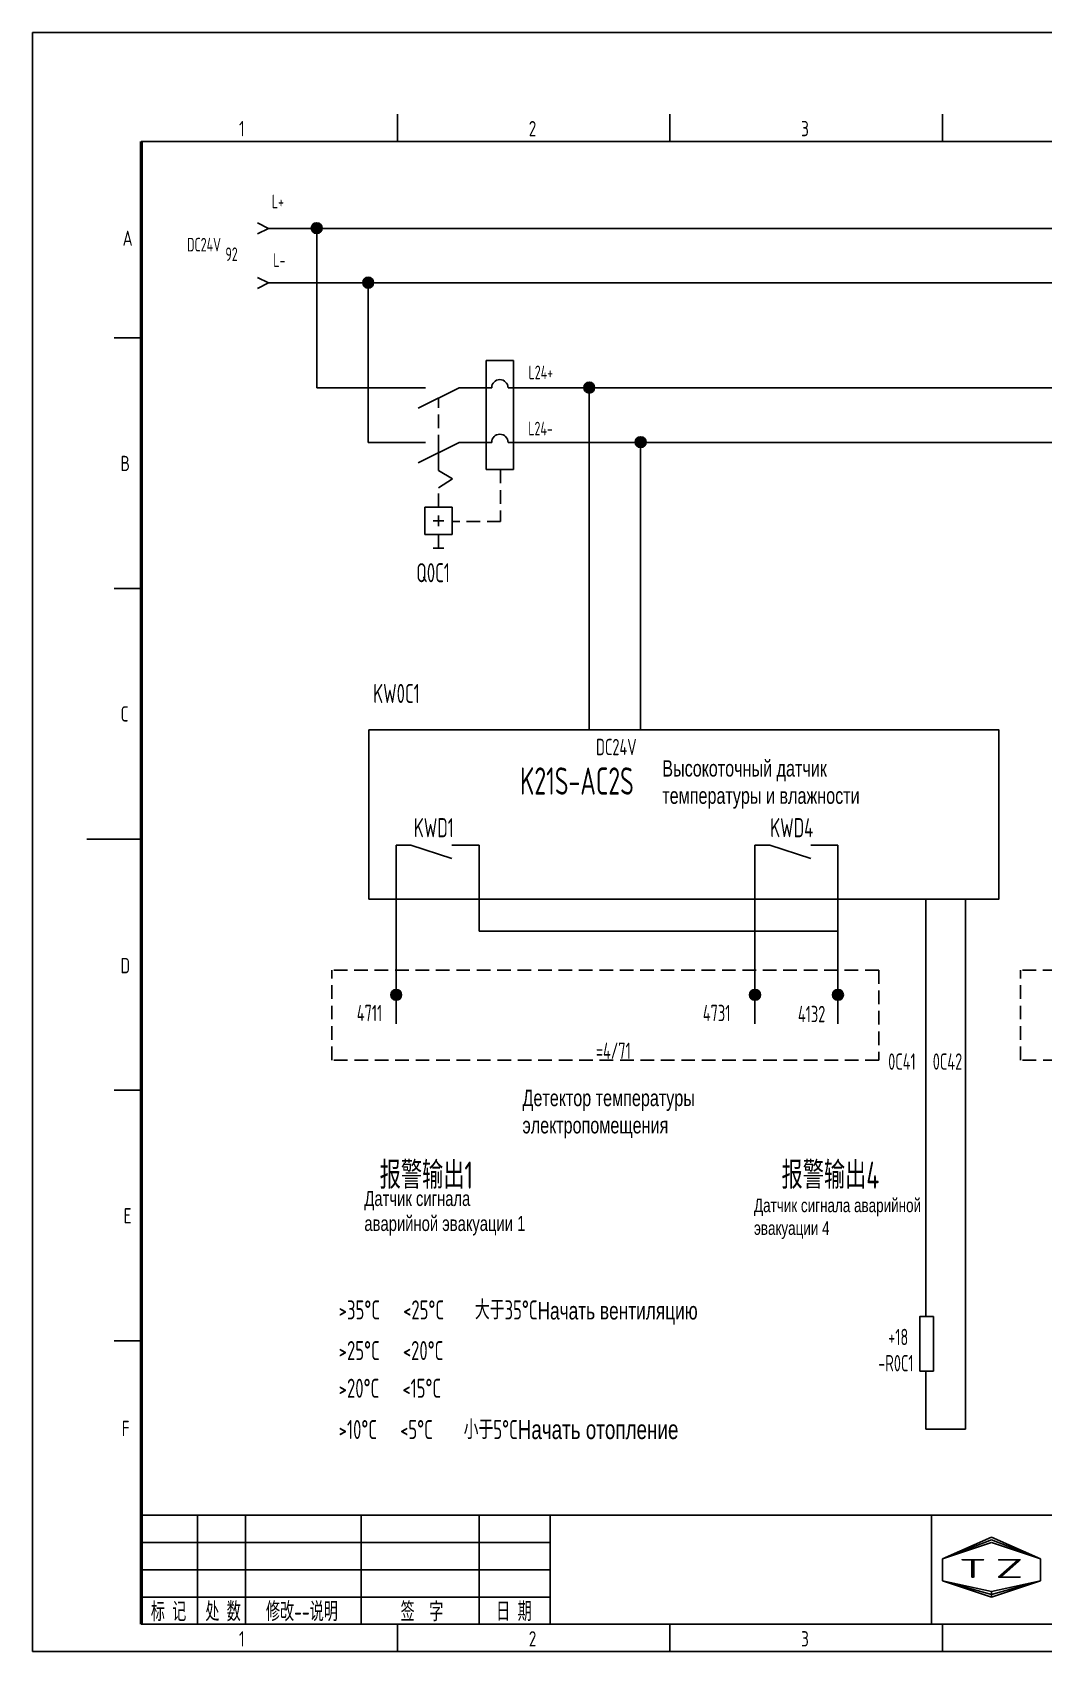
# Model space of a CAD drawing. Header units: millimetres. Extents: x 743 to 25007, y -5378 to 2245.
# Drawn here: x 4801.9 to 4987.4, y -1166.7 to -869.7 of the extents above; entities that cross this region are included whole.
import ezdxf
from ezdxf.enums import TextEntityAlignment as Align

# ---------------------------------------------------------------- set-up
doc = ezdxf.new("R2010")
doc.units = ezdxf.units.MM
doc.header["$LTSCALE"] = 10
doc.header["$MEASUREMENT"] = 0
doc.linetypes.add('DASHED2', pattern=[0.375, 0.25, -0.125])
doc.linetypes.add('HIDDEN', pattern=[0.375, 0.25, -0.125])
doc.layers.add('01', color=7, linetype='Continuous')
doc.layers.add('CONTINUOUS', color=7, linetype='Continuous')
doc.styles.add('ROMAN', font='ROMANC.shx', dxfattribs={"width": 0.7, "height": 0.7})
doc.styles.get("Standard").update_dxf_attribs({"font": 'isocp', "width": 0.707, "bigfont": 'intecad.shx'})

msp = doc.modelspace()

# ---------------------------------------------------------------- hatches: boundary and pattern name
at = {"linetype": 'HIDDEN'}
h = msp.add_hatch(color=0, dxfattribs=at)
edge = h.paths.add_edge_path()
edge.add_arc((4854.06, -905.57), 1, 0, 360)
h = msp.add_hatch(color=0, dxfattribs=at)
edge = h.paths.add_edge_path()
edge.add_arc((4863.5, -915.57), 1, 0, 360)
h = msp.add_hatch(color=0, dxfattribs=at)
edge = h.paths.add_edge_path()
edge.add_arc((4904.06, -934.82), 1, 0, 360)
h = msp.add_hatch(color=0, dxfattribs=at)
edge = h.paths.add_edge_path()
edge.add_arc((4913.5, -944.82), 1, 0, 360)
h = msp.add_hatch(color=0, dxfattribs=at)
edge = h.paths.add_edge_path()
edge.add_arc((4868.64, -1046.2), 1, 0, 360)
h = msp.add_hatch(color=0, dxfattribs=at)
edge = h.paths.add_edge_path()
edge.add_arc((4934.48, -1046.2), 1, 0, 360)
h = msp.add_hatch(color=0, dxfattribs=at)
edge = h.paths.add_edge_path()
edge.add_arc((4949.7, -1046.2), 1, 0, 360)

# ---------------------------------------------------------------- linework, layer by layer
for p, q in [((4854.06, -904.86), (4854.06, -934.86)), ((4863.5, -914.86), (4863.5, -944.86)), ((4904.06, -934.86), (4904.06, -997.61)), ((4913.5, -944.86), (4913.5, -997.61)), ((4868.64, -1018.72), (4868.64, -1028.64)), ((4871.35, -1018.72), (4868.64, -1018.72)), ((4883.85, -1018.72), (4883.85, -1028.64)), ((4934.48, -1018.72), (4934.48, -1028.64)), ((4937.2, -1018.72), (4934.48, -1018.72)), ((4949.7, -1018.72), (4949.7, -1034.53)), ((4868.64, -1028.64), (4868.64, -1051.5)), ((4883.85, -1028.64), (4883.85, -1034.53)), ((4883.85, -1028.64), (4907.3, -1028.64)), ((4883.85, -1028.64), (4883.85, -1028.64)), ((4934.48, -1028.64), (4934.48, -1051.5)), ((4949.7, -1028.64), (4949.7, -1051.5)), ((4965.85, -1028.64), (4965.85, -1071.64)), ((4973.1, -1125.87), (4973.1, -1028.64)), ((4883.85, -1034.53), (4949.7, -1034.53)), ((4965.85, -1125.87), (4973.1, -1125.87))]:
    msp.add_line(p, q)
at = {"linetype": 'DASHED2'}
for p, q in [((4876.43, -946.01), (4876.43, -936.74)), ((4887.81, -949.86), (4887.81, -959.37)), ((4876.41, -956.75), (4876.41, -953.22)), ((4887.81, -959.37), (4878.91, -959.37)), ((4856.82, -1058.19), (4856.82, -1041.66)), ((4857.18, -1041.66), (4957.22, -1041.66)), ((4957.22, -1041.66), (4957.22, -1058.19)), ((4983.2, -1058.19), (4983.2, -1041.66)), ((4983.56, -1041.66), (5083.6, -1041.66)), ((4957.22, -1058.19), (4856.82, -1058.19)), ((5083.6, -1058.19), (4983.2, -1058.19))]:
    msp.add_line(p, q, dxfattribs=at)
at = {"color": 0, "linetype": 'ByBlock'}
for p, q in [((4871.35, -1018.72), (4878.85, -1021.22)), ((4883.85, -1018.72), (4878.85, -1018.72)), ((4937.2, -1018.72), (4944.7, -1021.22)), ((4949.7, -1018.72), (4944.7, -1018.72)), ((4965.85, -1105.22), (4965.85, -1071.64)), ((4965.85, -1115.87), (4965.85, -1115.22)), ((4965.85, -1125.87), (4965.85, -1115.87))]:
    msp.add_line(p, q, dxfattribs=at)
for points in [[(4863.64, -997.61), (4979.24, -997.61), (4979.24, -1028.64), (4863.64, -1028.64)], [(4964.71, -1115.22), (4964.71, -1105.22), (4967.21, -1105.22), (4967.21, -1115.22)]]:
    msp.add_lwpolyline(points, close=True, dxfattribs=at)
at = {"layer": '01', "ltscale": 10}
msp.add_line((4890.16, -944.86), (5040, -944.86), dxfattribs=at)
at = {"layer": 'CONTINUOUS', "color": 3}
for p, q in [((5221.87, -869.66), (4801.87, -869.66)), ((4801.87, -869.66), (4801.87, -1166.66)), ((4801.87, -1166.66), (5221.87, -1166.66))]:
    msp.add_line(p, q, dxfattribs=at)
at = {"layer": 'CONTINUOUS', "linetype": 'Continuous'}
for p, q in [((4868.87, -889.66), (4868.87, -884.66)), ((4918.87, -889.66), (4918.87, -884.66)), ((4968.87, -889.66), (4968.87, -884.66)), ((4816.87, -925.66), (4821.87, -925.66)), ((4816.87, -971.66), (4821.87, -971.66)), ((4811.87, -1017.66), (4821.87, -1017.66)), ((4816.87, -1063.66), (4821.87, -1063.66)), ((4816.87, -1109.66), (4821.87, -1109.66)), ((4821.87, -1141.66), (5216.87, -1141.66)), ((4832.15, -1161.66), (4832.15, -1141.66)), ((4840.98, -1161.66), (4840.98, -1141.66)), ((4862.22, -1141.66), (4862.22, -1161.66)), ((4883.87, -1141.66), (4883.87, -1161.66)), ((4896.87, -1161.66), (4896.87, -1141.66)), ((4966.87, -1161.66), (4966.87, -1141.66)), ((4977.87, -1145.66), (4968.87, -1149.66)), ((4977.87, -1146.16), (4968.87, -1149.66)), ((4986.87, -1149.66), (4977.87, -1145.66)), ((4986.87, -1149.66), (4977.87, -1146.16)), ((4821.87, -1146.66), (4896.87, -1146.66)), ((4968.87, -1149.66), (4977.87, -1146.66)), ((4977.87, -1146.66), (4986.87, -1149.66)), ((4821.87, -1151.66), (4896.87, -1151.66)), ((4968.87, -1149.66), (4968.87, -1153.66)), ((4986.87, -1153.66), (4986.87, -1149.66)), ((4968.87, -1153.66), (4977.87, -1156.66)), ((4977.87, -1155.66), (4968.87, -1153.66)), ((4968.87, -1153.66), (4977.87, -1156.16)), ((4977.87, -1156.16), (4986.87, -1153.66)), ((4986.87, -1153.66), (4977.87, -1156.66)), ((4977.87, -1155.66), (4986.87, -1153.66)), ((4821.87, -1156.66), (4896.87, -1156.66)), ((4977.87, -1156.66), (4977.87, -1155.66)), ((4977.87, -1156.66), (4977.87, -1155.66)), ((4868.87, -1166.66), (4868.87, -1161.66)), ((4918.87, -1166.66), (4918.87, -1161.66)), ((4968.87, -1166.66), (4968.87, -1161.66))]:
    msp.add_line(p, q, dxfattribs=at)
at = {"layer": 'CONTINUOUS'}
for p, q in [((4821.87, -889.66), (5216.87, -889.66)), ((4843.18, -904.62), (4845.18, -905.62)), ((4843.18, -906.62), (4845.18, -905.62)), ((4845.18, -905.62), (5101.3, -905.62)), ((4854.06, -905.61), (4854.06, -905.61)), ((4843.18, -914.62), (4845.18, -915.62)), ((4843.18, -916.62), (4845.18, -915.62)), ((4845.18, -915.62), (5110.74, -915.62)), ((4863.5, -915.61), (4863.5, -915.61)), ((4890.16, -929.82), (4885.18, -929.82)), ((4885.18, -929.82), (4885.18, -949.86)), ((4890.16, -949.86), (4890.16, -929.82)), ((4854.06, -934.86), (4872.68, -934.86)), ((4873.99, -934.86), (4863.99, -934.86)), ((4880.18, -934.86), (4872.68, -938.61)), ((4880.18, -934.86), (4886.16, -934.86)), ((4890.16, -934.86), (4889.16, -934.86)), ((4890.16, -934.86), (5030.55, -934.86)), ((4904.06, -934.86), (4904.06, -934.86)), ((4863.5, -944.86), (4872.68, -944.86)), ((4873.99, -944.86), (4863.5, -944.86)), ((4880.18, -944.86), (4872.68, -948.61)), ((4876.43, -950.04), (4876.43, -946.01)), ((4880.18, -944.86), (4886.16, -944.86)), ((4890.16, -944.86), (4889.16, -944.86)), ((4890.16, -944.86), (4894.99, -944.86)), ((4913.5, -944.86), (4913.5, -944.86)), ((4878.95, -951.55), (4876.43, -950.04)), ((4885.18, -949.86), (4890.16, -949.86)), ((4876.41, -953.22), (4878.95, -951.55)), ((4873.91, -959.25), (4873.91, -956.75)), ((4878.91, -956.75), (4873.91, -956.75)), ((4873.91, -959.25), (4873.91, -961.75)), ((4875.41, -959.25), (4877.41, -959.25)), ((4876.41, -959.25), (4876.41, -958.25)), ((4876.41, -959.25), (4876.41, -960.25)), ((4878.91, -956.73), (4878.91, -961.75)), ((4873.91, -961.75), (4878.91, -961.75)), ((4876.41, -961.75), (4876.41, -964.25)), ((4876.41, -964.25), (4875.41, -964.25)), ((4875.41, -964.25), (4877.41, -964.25)), ((4868.64, -1046.24), (4868.64, -1046.24)), ((4934.48, -1046.24), (4934.48, -1046.24)), ((4949.7, -1046.24), (4949.7, -1046.24)), ((4821.87, -1161.66), (5216.87, -1161.66))]:
    msp.add_line(p, q, dxfattribs=at)
at = {"layer": 'CONTINUOUS', "lineweight": 50}
msp.add_line((4821.87, -889.66), (4821.87, -1161.66), dxfattribs=at)
at = {"layer": 'CONTINUOUS'}
for centre in [(4854.06, -905.57), (4863.5, -915.57), (4904.06, -934.82), (4913.5, -944.82), (4868.64, -1046.2), (4934.48, -1046.2), (4949.7, -1046.2)]:
    msp.add_circle(centre, 1, dxfattribs=at)
for centre in [(4887.66, -934.86), (4887.66, -944.86)]:
    msp.add_arc(centre, 1.5, 0, 180, dxfattribs=at)

# ---------------------------------------------------------------- texts
at = {"attachment_point": 1}
for s, insert, char_height, width in [('{\\fArial|b0|i0|c204|p34;Высокоточный датчик температуры и влажности}', (4917.47, -1003.16), 3, 47.2757), ('{\\fArial|b0|i0|c204|p34;Детектор температуры электропомещения }', (4891.82, -1063.61), 3, 35.8419), ('{\\fArial|b0|i0|c204|p34;Датчик сигнала аварийной эвакуации 1}', (4862.8, -1082.18), 2.75, 31.8098), ('{\\fArial|b0|i0|c204|p34;Датчик сигнала аварийной эвакуации 4}', (4934.3, -1083.56), 2.5, 32.0898), ('>35%%DC   <25%%DC    大于35%%DC{\\fArial|b0|i0|c204|p34;\\H0.9167x;Начать вентиляцию}', (4858.1, -1102.24), 3.5, 86.909), ('>25%%DC   <20%%DC    ', (4858.1, -1109.7), 3.5, 86.909), ('>20%%DC   <15%%DC    ', (4858.1, -1116.61), 3.5, 86.909), ('>10%%DC   <5%%DC    小于5%%DC{\\fArial|b0|i0|c204|p34;Начать отопление}', (4858.1, -1124.18), 3.5, 86.909)]:
    msp.add_mtext(s, dxfattribs=dict(at, insert=insert, char_height=char_height, width=width))
at = {"layer": 'CONTINUOUS', "linetype": 'Continuous', "style": 'ROMAN'}
for s, height, width, p in [('1', 2.8, 0.7, (4839.8, -888.72)), ('2', 2.8, 0.7, (4892.96, -888.72)), ('3', 2.8, 0.7, (4942.94, -888.72)), ('A', 2.8, 0.7, (4818.44, -908.81)), ('B', 2.8, 0.7, (4818.05, -950.13)), ('C', 2.8, 0.7, (4818.05, -996.07)), ('D', 2.8, 0.7, (4818.05, -1042.24)), ('E', 2.8, 0.7, (4818.61, -1088.13)), ('F', 2.8, 0.7, (4818.26, -1127.13)), ('T', 3.5, 1.8, (4971.87, -1153.16)), ('Z', 3.5, 1.8, (4978.57, -1153.16)), ('1', 2.8, 0.7, (4839.8, -1165.72)), ('2', 2.8, 0.7, (4892.96, -1165.72)), ('3', 2.8, 0.7, (4942.94, -1165.72))]:
    msp.add_text(s, height=height, dxfattribs=dict(at, width=width)).set_placement(p)
at = {"layer": 'CONTINUOUS', "color": 7, "width": 0.707}
for s, p in [('L+', (4845.82, -901.93)), ('DC24V', (4830.26, -909.85)), ('92', (4837.3, -911.61)), ('L-', (4846.09, -912.7)), ('L24+', (4892.93, -933.28)), ('L24-', (4892.88, -943.58))]:
    msp.add_text(s, height=2.5, dxfattribs=at).set_placement(p)
at = {"layer": 'CONTINUOUS', "width": 0.707}
for s, height, p in [('Q0C1', 3.5, (4872.32, -970.52)), ('KW0C1', 3.5, (4864.41, -992.67)), ('DC24V', 3, (4905.3, -1002.24)), ('K21S-AC2S ', 5, (4891.37, -1009.48)), ('KWD1', 3.5, (4871.87, -1017.29)), ('KWD4', 3.5, (4937.27, -1017.29)), ('4711', 3, (4861.41, -1051.03)), ('4731', 3, (4924.91, -1051.03)), ('4132', 3, (4942.36, -1051.22)), ('=4/71', 3, (4905.3, -1057.95)), ('0C41', 3, (4958.92, -1059.94)), ('0C42', 3, (4967.1, -1059.94)), ('报警输出1', 5, (4865.61, -1081.77)), ('报警输出4', 5, (4939.35, -1081.77)), ('+18', 3, (4958.92, -1110.46)), ('-R0C1', 3, (4957.09, -1115.26))]:
    msp.add_text(s, height=height, dxfattribs=at).set_placement(p)
at = {"layer": 'CONTINUOUS', "width": 0.67}
for s, p in [('标 记', (4826.87, -1159.16)), ('处 数', (4836.87, -1159.16)), ('修改--说明', (4851.34, -1159.16)), ('签  字', (4873.37, -1159.16)), ('日 期', (4890.25, -1159.16))]:
    msp.add_text(s, height=3.5, dxfattribs=at).set_placement(p, align=Align.MIDDLE)

doc.saveas('drawing.dxf')
